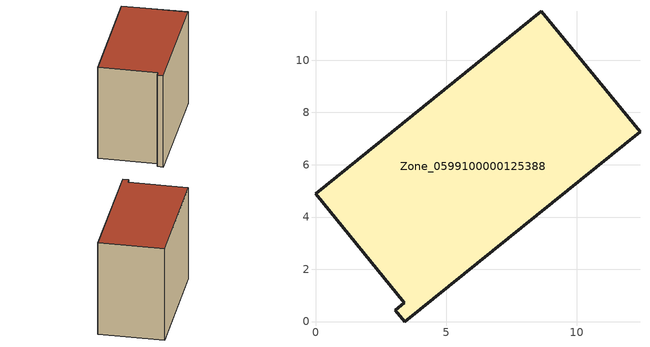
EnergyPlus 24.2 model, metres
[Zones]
Zone_0599100000125388
 floor ground (C_G): 3.04,0.43 3.39,0.72 0,4.89 8.63,11.87 12.41,7.26 3.41,0 z0
 wall outside (C_F): 3.39,0.72 3.04,0.43 3.41,0 12.41,7.26 8.63,11.87 0,4.89 3.39,0.72 z0:9.21
 roof outside (C_R): 8.63,11.87 0,4.89 3.39,0.72 3.04,0.43 3.41,0 12.41,7.26 z9.21
[BUILDING]
Pand.0599100000125388: North Axis=0; Terrain=City; Loads Convergence Tolerance Value=0.04; Temperature Convergence Tolerance Value=0.4; Solar Distribution=FullExterior; Maximum Number of Warmup Days=25; Minimum Number of Warmup Days=1
[Site:Location]
Rotterdam.The.Hague.AP_ZH_NLD Design_Conditions: Latitude=51.96; Longitude=4.45; Time Zone=1; Elevation=-4.5
[SITE:GROUNDTEMPERATURE:BUILDINGSURFACE]
18, 18, 18, 18, 18, 18, 18, 18, 18, 18, 18, 18
[MATERIAL] Thermal Absorptance=0.9; Solar Absorptance=0.7; Visible Absorptance=0.7
Name | Roughness | Thickness | Conductivity | Density | Specific Heat
G.TI.1946 | MediumSmooth | 0.15 | 1 | 540 | 1210
F.TI.1946 | Rough | 0.3 | 0.857143 | 1920 | 840
R.TI.1946 | MediumRough | 0.2 | 0.1 | 1500 | 1000
[CONSTRUCTION]
C_G: G.TI.1946
C_F: F.TI.1946
C_R: R.TI.1946
[ZONE]
Zone_0599100000125388: Type=1; Multiplier=1; Ceiling Height=Autocalculate; Volume=Autocalculate; Floor Area=autocalculate; Part of Total Floor Area=Yes
[ZONEINFILTRATION:DESIGNFLOWRATE]
Infil_Zone_0599100000125388: Zone or ZoneList or Space or SpaceList=Zone_0599100000125388; Schedule=AlwaysOn; Design Flow Rate Calculation Method=Flow/Area; Flow Rate per Floor Area=0.003; Constant Term Coefficient=1; Temperature Term Coefficient=0; Velocity Term Coefficient=0; Velocity Squared Term Coefficient=0
[HVACTEMPLATE:ZONE:IDEALLOADSAIRSYSTEM]
Zone_0599100000125388: Maximum Heating Supply Air Temperature=50; Minimum Cooling Supply Air Temperature=13; Maximum Heating Supply Air Humidity Ratio=0.0156; Minimum Cooling Supply Air Humidity Ratio=0.0077; Heating Limit=NoLimit; Cooling Limit=NoLimit; Dehumidification Control Type=ConstantSensibleHeatRatio; Cooling Sensible Heat Ratio=0.7; Dehumidification Setpoint=60; Humidification Control Type=None; Humidification Setpoint=30; Outdoor Air Method=None; Outdoor Air Flow Rate per Person=0.00944; Outdoor Air Flow Rate per Zone Floor Area=0; Outdoor Air Flow Rate per Zone=0; Demand Controlled Ventilation Type=None; Outdoor Air Economizer Type=NoEconomizer; Heat Recovery Type=None; Sensible Heat Recovery Effectiveness=0.7; Latent Heat Recovery Effectiveness=0.65
[ZONECONTROL:THERMOSTAT]
ThermostatControl_Zone_0599100000125388: Zone or ZoneList=Zone_0599100000125388; Control Type Schedule=DualSetpointControlType; Control 1=Thermostat_Zone_0599100000125388; Temperature Difference Between Cutout And Setpoint=0
[THERMOSTATSETPOINT:DUALSETPOINT]
Thermostat_Zone_0599100000125388: Heating Setpoint Temperature Schedule=HeatingSetpoint_Zone_0599100000125388; Cooling Setpoint Temperature Schedule=CoolingSetpoint_Zone_0599100000125388
[SCHEDULE:COMPACT]
HeatingSetpoint_Zone_0599100000125388: Through: 12/31, For: AllDays, Until: 24:00, 21
CoolingSetpoint_Zone_0599100000125388: Through: 12/31, For: AllDays, Until: 24:00, 24
DualSetpointControlType: Through: 12/31, For: AllDays, Until: 24:00, 4
AlwaysOn: Through: 12/31, For: AllDays, Until: 24:00, 1
